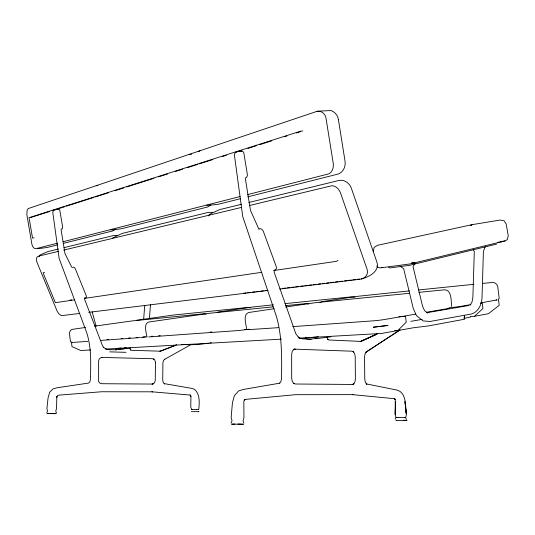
<?xml version="1.0" encoding="UTF-8"?>
<svg xmlns="http://www.w3.org/2000/svg" width="535" height="535" viewBox="0 0 535 535"><rect width="100%" height="100%" fill="white"/><g stroke="black" fill="none" stroke-linecap="round" stroke-linejoin="round"><path stroke-width="0.8" d="M143.654 319.328L144.744 305.338M149.399 318.78L150.482 304.769M373.303 251.437L374.099 247.478L377.469 245.324L471.89 224.693L500.232 220.032L504.104 220.794L506.19 224.025L508.25 235.734L507.394 239.486L505.261 240.877L410.719 263.795L412.378 262.458L414.538 262.866L411.361 263.287M464.092 317.696L464.554 315.496L464.661 319.201L428.542 325.909L413.415 327.768L381.428 333.465L311.397 337.438M39.135 256.733L39.423 255.603L40.433 254.794L47.929 251.577L58.389 249.022M404.948 417.514L405.657 417.467L406.433 414.605L404.968 401.725L406.266 413.742C405.202 405.851 406.727 392.075 396.321 389.935L366.101 383.849L366.863 384.331L365.338 382.211L364.756 379.328L364.569 356.591L365.091 353.782L366.555 351.769L399.912 330.015M274.288 270.422L274.188 272.282L295.902 333.967L298.798 337.518M395.198 419.279L395.974 417.313L395.184 414.438L395.519 401.638L395.238 414.498L395.238 399.993L394.549 398.722M231.12 423.058L232.043 420.791L231.147 417.507L232.431 402.822L234.357 395.713L238.623 390.918L243.211 389.46L279.899 383.154M46.792 412.759L47.515 411.074L46.886 408.633L48.096 397.712L49.795 392.081L53.132 388.851L56.984 387.768L88.603 383.073L89.98 381.555L90.388 379.476C90.836 363.94 91.538 348.058 86.824 333.017L59.117 258.345L52.778 212.341L53.647 210.108L58.683 209.138M208.61 215.939L209.145 214.756L211.017 213.559L219.718 209.6L241.526 204.27M470.004 305.258L472.037 301.954L472.873 297.48L474.304 251.45L473.127 249.765M415.2 263.267L413.04 266.604L422.563 306.221L424.522 310.581L427.619 313.109M279.644 383.113L280.935 381.435L281.564 378.379C281.744 357.714 282.239 336.689 276.468 316.626L242.756 216.655L234.43 155.203L234.524 153.926L235.701 152.187L237.834 151.425L241.867 151.071M293.929 349.194L292.264 351.328L291.655 354.304L291.682 378.446L292.311 381.515L294.016 383.769L293.314 383.254L295.407 384.01L353.2 384.451L352.177 384.444L354.063 383.762L353.327 384.244L354.845 382.144L355.38 379.261L355.213 356.477L354.638 353.628L353.12 351.502L353.862 351.943L351.997 351.187L294.29 349.141L295.28 349.094L293.233 349.75M330.931 336.803L315.463 338.755M485.66 246.575L484.737 247.625L483.379 251.744L482.015 297.875C481.627 304.609 478.464 311.825 471.536 313.985L430.026 321.468L423.125 320.906L416.538 315.67L413.254 308.441L403.711 268.911L400.073 266.055M470.365 316.573L474.498 316.285L482.938 308.488L482.242 303.017L480.631 303.151M498.279 299.5L499.202 298.356L497.637 286.011L496.587 284.219L494.908 282.962L492.862 282.42L482.336 283.443M198.612 151.713L199.936 150.763M112.684 237.968L122.12 233.447L208.663 212.301L212.415 212.542M210.81 204.925L207.674 206.971L121.231 228.786L112.156 229.93L110.471 229.709M366.555 351.769L365.806 352.284L399.872 330.001M115.58 229.127L113.005 230.859L63.197 243.432M136.305 320.291L173.594 315.021L247.752 307.438L250.112 307.799M319.93 302.643L322.003 301.626L358.383 296.223L409.375 290.906M191.343 344.386L164.385 359.48L164.767 359.092L163.422 360.637L162.914 362.784L162.727 380.151L163.195 382.358L164.526 383.976L164.151 383.608L191.303 388.283L194.493 389.293C200.117 394.041 199.481 402.929 198.752 409.415L198.478 409.442M338 260.405L336.288 261.341L273.492 270.583M496.64 244.087L409.522 265.313L389.801 267.968L388.55 267.239M376.7 334.235L360.236 341.718L376.714 334.255M377.77 333.633L360.229 341.477L361.252 341.424L328.918 339.999L327.42 339.277L328.109 339.678L327.019 337.625M44.525 272.268L43.088 272.91L55.359 302.683L74.365 299.888M85.587 327.44L72.111 329.379L70.633 330.182L69.316 332.817L70.48 341.745L72.452 342.346M160.279 351.355L175.045 345.563M176.757 344.734L159.885 351.228L160.48 351.194L131.764 350.318L130.453 349.776L130.767 350.091L129.831 348.546M30.622 217.524L49.722 211.445M52.905 210.436L64.842 206.637M66.434 206.135L93.498 197.529M95.09 197.02L108.618 192.72M114.985 190.694L123.739 187.912M126.922 186.902L153.98 178.295M158.755 176.777L167.508 173.995M175.467 171.461L182.629 169.187M187.404 167.662L197.749 164.372M199.341 163.87L212.87 159.564M222.42 156.528L226.399 155.264M235.948 152.228L241.519 150.455M247.886 148.429L256.639 145.647M259.823 144.637L271.767 140.839M284.5 136.793L286.887 136.03M296.437 132.994L300.416 131.73M130.594 348.044L119.017 349.509M249.725 329.406L248.862 329.634L278.595 327.647M57.419 243.184L37.209 248.347C34.14 249.812 32.314 246.508 31.859 244L26.837 214.575L27.158 210.208L28.215 208.576L317.482 111.18L331.031 110.558C335.064 111.982 337.886 115.44 338.414 119.713M63.083 241.74L240.115 196.519M247.391 194.66L329.038 173.801C332.449 171.969 333.546 167.756 333.372 164.145L325.942 117.794C325.14 113.3 320.806 110.27 316.319 111.554M57.573 244.849L47.133 247.484L38.734 248.594L37.423 248.36M240.496 198.686L218.708 204.183L208.917 205.326L206.671 205.146M247.758 196.853L338.133 174.049C343.356 172.223 345.864 166.425 345.042 161.189L338.367 119.412M64.019 247.645L113.888 235.46L117.004 235.701M248.795 202.491L339.27 180.382C344.674 179.492 349.616 183.278 351.361 188.246L376.593 261.22C380.566 271.024 369.177 277.117 361.239 278.835M58.763 251.283L39.256 255.964C35.898 256.258 35.999 259.936 36.968 262.27L57.131 311.156L58.776 313.751L61.498 315.657L79.748 313.43M63.638 250.112L241.646 207.379M249.778 205.427L331.867 185.725C335.726 185.739 338.682 188.888 340.24 192.152L367.15 269.446C368.595 273.766 365.813 277.805 361.66 279.049L279.698 289.04M463.939 318.432L470.446 317.034M381.328 267.62L382.833 267.306M217.163 312.173L252.373 307.05L273.418 304.81M410.098 263.929L380.251 267.908L377.763 267.313L376.907 265.948M474.498 316.285L488.428 313.717L499.215 305.304L498.533 299.954M410.873 321.354L422.229 319.328M317.215 338.321L310.307 339.183M415.621 314.145L385.307 319.382A8.527 0.421 -6.9 0 1 373.269 320.846L292.712 326.631M426.268 312.306L447.574 308.628A8.152 0.368 -6.8 0 0 448.571 308.1M470.88 304.602L461.03 306.301A8.072 0.361 -6.7 0 1 449.674 307.692M480.738 302.897L497.062 299.921L496.079 299.908M426.85 312.707L468.593 305.532M505 240.951L500.332 241.653M208.215 343.223C199.388 344.6 190.306 345.122 181.398 344.373M209.794 342.962L211.372 342.694M120.977 349.134L115.56 349.77M122.535 348.887L124.876 348.506M248.922 329.272L238.971 330.496L148.763 336.943M69.971 300.068L71.623 299.827M84.276 298.43L261.923 272.288M274.181 308.715L250.48 312.239C242.114 312.741 245.96 323.601 246.608 328.677M285.623 307.016L315.77 302.643L409.676 293.274M497.791 242.301L499.409 242.074M500.218 241.954L501.756 241.74M94.595 326.156L131.931 320.94L203.848 313.777L206.135 314.179M191.296 411.622L199.02 411.696L198.686 411.656M147.366 336.809L141.12 337.525M34.1 237.861L32.528 238.062L29.05 217.698L300.844 131.095L302.803 130.968M243.472 293.233L245.96 292.933M247.618 292.725L250.106 292.424M252.6 292.117L255.088 291.816M256.746 291.608L259.234 291.308M260.893 291.107L263.38 290.799M265.039 290.599L267.527 290.291M282.453 288.465L285.77 288.064M287.429 287.857L289.916 287.556M291.575 287.355L294.063 287.048M295.721 286.847L298.209 286.539M300.697 286.238L303.185 285.931M304.843 285.73L307.331 285.423M308.989 285.222L311.477 284.921M313.135 284.714L316.452 284.312M318.111 284.105L320.599 283.804M322.257 283.603L324.745 283.296M326.403 283.095L328.891 282.788M330.55 282.587L333.867 282.179M335.525 281.978L338.013 281.671M339.671 281.47L342.159 281.169M344.647 280.862L347.135 280.561M348.793 280.353L351.281 280.052M352.946 279.845L355.434 279.544M357.092 279.344L359.58 279.036M88.736 312.333L268.082 290.458M56.402 412.799L55.754 411.107L56.489 408.673L56.877 396.328L56.543 397.732L57.446 395.753L58.422 395.178L101.617 391.754L152.529 391.814L151.933 391.807L189.798 395.017L190.547 395.532L190.206 395.044L190.928 397.304L190.761 407.175L191.624 409.349M121.284 347.984L116.289 348.499M124.535 347.636L126.16 347.462M284.974 303.633L351.823 296.791L354.939 297.166M418.497 289.97L474.043 284.292M318.519 336.742L315.249 337.077A9.128 0.535 -7 0 1 308.287 337.478M273.291 306.863L209.867 313.222L150.516 321.776C143.026 321.876 146.028 331.68 146.817 336.14M285.723 305.619L306.622 303.552L308.675 304.054M418.825 292.364L442.94 289.957C452.021 288.325 450.972 300.83 451.674 306.501M96.206 185.692L97.851 185.538M189.089 154.414L191.537 154.227M398.889 316.794L405.476 316.305L406.226 322.184L397.953 330.416L394.69 330.61M396.348 420.216C392.71 420.697 415.481 420.537 403.624 420.242M106.967 339.551L108.632 339.431M121.124 338.528L122.789 338.408M128.621 337.986L130.286 337.859M136.117 337.438L137.783 337.317M142.778 336.956L145.273 336.776M151.104 336.354L152.769 336.227M158.601 335.806L160.266 335.686M210.228 332.061L211.893 331.941M244.368 329.58L248.528 329.279M73.669 342.373L87.827 341.357M100.319 340.461L140.29 337.585M90.649 349.95L80.765 350.512L72.004 346.633L71.496 342.754M105.489 349.108L281.437 339.136M298.951 338.14L309.798 337.525M301.907 338.508L306.027 338.274M198.498 409.442L196.505 409.482M72.225 342.447L72.84 342.433M234.932 423.987L231.575 424.188L243.465 424.228L237.935 423.987M404.988 417.514L398.187 417.487M196.532 409.482L192.453 409.449M116.242 349.843C112.022 349.382 106.692 350.746 103.462 347.182L103.723 347.469L102.606 345.991L84.497 299.011M109.702 351.856L125.952 352.331M310.012 339.197L306.073 338.782L305.859 337.137M191.63 409.415L192.473 409.449M398.227 417.487L396.06 417.374M311.263 339.217L302.516 338.836L299.787 338.14M298.095 337.077L300.576 338.642M405.55 417.407L406.446 419.46M394.375 398.435L395.285 399.357L394.542 398.695L352.251 394.616L353.274 394.629L295.427 394.69L245.318 399.398L244.274 400.173L244.876 399.491L243.967 400.956L243.84 402.875L243.947 417.554L243.024 420.831L243.927 423.098M190.834 396.02L191.048 396.348L190.206 395.044M258.987 229.395L250.46 210.295L245.338 178.469M71.743 267.266L64.989 253.557L61.084 229.729M92.18 311.912L96.119 326.176M84.697 297.62A2.976 1.384 64.1 0 0 86.175 295.547L75.428 269.051A2.996 1.398 64.9 0 0 72.566 267.727M274.375 270.035A3.952 2.454 62.3 0 0 276.281 266.718L263.287 231.194A3.979 2.481 64.1 0 0 259.294 228.873M61.15 228.893A2.481 1.164 82.1 0 0 62.622 226.847L59.9 210.783A2.481 1.164 82.6 0 0 58.248 209.279M245.425 177.854A3.317 2.066 85 0 0 247.371 174.624L243.866 153.144A3.33 2.066 85.9 0 0 241.091 151.318M155.458 362.71L155.257 380.104L154.729 382.304L153.351 383.909L153.719 383.535L152.027 384.056L152.622 384.063L101.75 383.715L99.938 383.147L98.634 381.615L98.621 361.352L99.002 359.359L100.339 357.902L102.131 357.4L101.57 357.427L152.381 358.697L154.033 359.259L153.672 358.918L154.996 360.536L155.458 362.71M471.89 224.693L470.639 225.603L471.89 224.693M387.868 325.461L373.41 327.206L387.868 325.461M56.041 413.635L47.12 413.602L56.041 413.635"/></g></svg>
